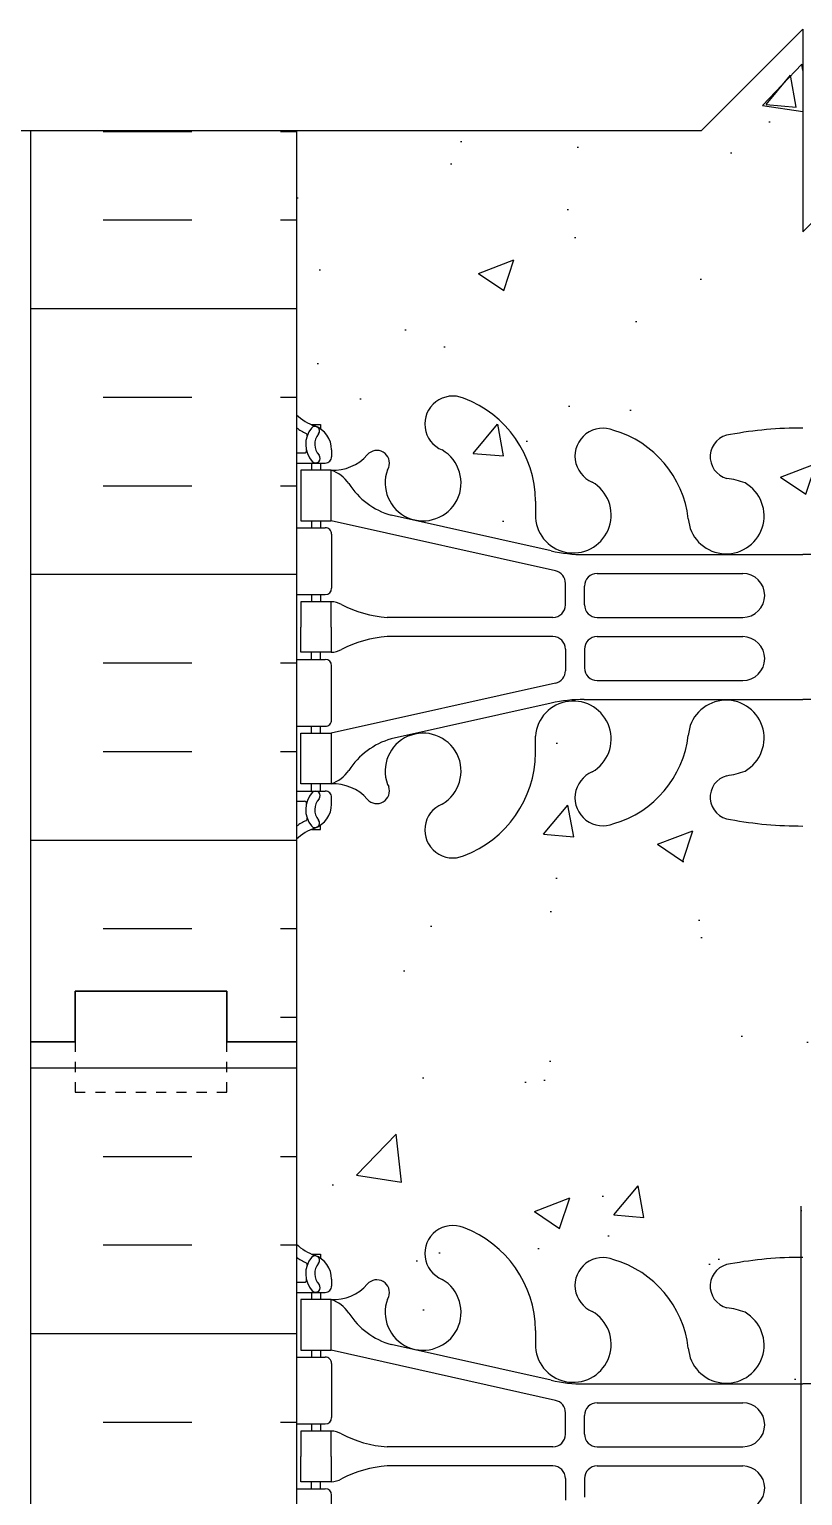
# Model space of a CAD drawing. Header units: inches. Extents: x -37.8 to 19, y 208.1 to 260.6.
# Drawn here: x -16.39 to -8.75, y 246.08 to 260.56 of the extents above; entities that cross this region are included whole.
import ezdxf

# ---------------------------------------------------------------- set-up
doc = ezdxf.new("R2010")
doc.units = ezdxf.units.IN
doc.header["$LTSCALE"] = 0.5
doc.header["$MEASUREMENT"] = 0
doc.linetypes.add('DASHED2', pattern=[0.375, 0.25, -0.125])
for name, color, linetype in [('HATCH', 12, 'Continuous'), ('line25', 2, 'Continuous'), ('LINE3', 3, 'Continuous'), ('LINE50', 5, 'Continuous'), ('LINE9', 9, 'Continuous'), ('TEXT', 4, 'Continuous'), ('Web_Edge', 9, 'Continuous')]:
    doc.layers.add(name, color=color, linetype=linetype)
pattern_1 = [(50, (0, 0), (3.586300913003767, -0.3137606749129755), [0.375, -4.125]), (355, (0, 0), (-0.693756668065, 3.760960668500059), [0.3, -3.3]), (100.4514, (0.2988584, -0.0261467), (2.892546908570108, 3.447197710304768), [0.31870095, -3.50571056]), (46.18420000000001, (0, 1), (5.336205243128222, -0.8275950716450904), [0.5625, -6.1875]), (96.6356, (0.444683725, 0.931033465), (4.673313527743517, 4.870589354502209), [0.47805144, -5.258565]), (351.1842, (0, 1), (4.673309725668136, 4.870593004626623), [0.45, -4.95]), (21, (0.5, 0.75), (2.984535260592308, -2.013094453326694), [0.375, -4.125]), (326.0000000000001, (0.5, 0.75), (1.216576659607909, 3.625750225234265), [0.3, -3.3]), (71.4514, (0.748711165, 0.58224197), (4.20111314290745, 1.612652483549762), [0.31870095, -3.50571056]), (37.50000000000001, (0, 0), (0.06079927658645334, 1.664469269156557), [0, -3.26, 0, -3.35, 0, -3.3125]), (7.499999999999999, (0, 0), (1.315347687210743, 1.972058559411801), [0, -1.91, 0, -3.185, 0, -1.2625]), (327.5, (-1.115, 0), (2.669112180862045, -0.112774358671899), [0, -1.25, 0, -3.9, 0, -5.175]), (317.5, (-1.615, 0), (2.915930846711931, 0.5005249116615882), [0, -1.625, 0, -2.59, 0, -3.675])]

# ---------------------------------------------------------------- blocks, each defined once
blk = doc.blocks.new('10 web')
at = {"layer": 'Web_Edge'}
for p, q in [((4.653997003116729, -3.986339095845096), (4.653997003116729, -4.521339095845121)), ((2.343751159448857, -4.684735308827669), (2.343751159448402, -4.472447455898987)), ((2.156251249450179, -4.683868073879296), (2.156251249449269, -4.499869773879141)), ((4.999999999999545, -4.583839095845178), (4.716497003116729, -4.583839095845121)), ((4.76399700302909, -4.583839095845121), (4.763997003024542, -4.653839095845058)), ((4.853997003140194, -4.583839095845065), (4.853997003140194, -4.653839095845058)), ((2.031251249450179, -4.808868073879069), (0.5917514694488091, -4.808868073879012)), ((2.468751159448857, -4.809735308827669), (4.106272903247827, -4.809735308827669)), ((2.031251249450179, -4.998810117811047), (0.5917514694488091, -4.998810117811104)), ((2.468751159448857, -4.997942882862446), (4.106272903247827, -4.997942882862446)), ((2.156251249450179, -5.12381011781082), (2.156251249449269, -5.307808417810975)), ((2.343751159448857, -5.122942882862446), (2.343751159448402, -5.335230735791129)), ((4.76399700302909, -5.223839095844994), (4.763997003024542, -5.153839095845058)), ((4.853997003140194, -5.223839095845051), (4.853997003140194, -5.153839095845058)), ((4.653997003116729, -5.821339095845019), (4.653997003116729, -5.286339095844994)), ((4.999999999999545, -5.223839095844937), (4.716497003116729, -5.223839095844994)), ((2.031251249449269, -5.432808417810975), (0.5917514694488091, -5.432808417811032)), ((2.441433711694117, -5.457209246391074), (4.658997003124568, -5.953839095844899)), ((-2.157925096423241, -5.619441932862571), (-4.113882823730819e-06, -5.619441932862514)), ((2.157916868657594, -5.619441932862571), (-4.113882823730819e-06, -5.619441932862514)), ((2.484787327262893, -5.65548984918928), (4.065582903249378, -6.00844906188911)), ((4.999999999999545, -5.883839095844905), (4.716497003116729, -5.883839095845019)), ((4.763997003076383, -5.953839095844899), (4.763997003071836, -5.883839095845019)), ((4.853997003139739, -5.953839095844899), (4.853997003139739, -5.883839095844962)), ((2.640326912714499, -6.147498939374543), (2.640836803785533, -5.982511116583851)), ((4.101538480200816, -6.457973122702754), (4.08982827423506, -6.479319014377893)), ((4.763997003114582, -6.523839095844835), (4.763997003110035, -6.453839095844899)), ((4.853997003139739, -6.523839095844835), (4.853997003139739, -6.453839095844899)), ((4.653997003120367, -6.65383909586393), (4.653997003116729, -6.586339095847734)), ((4.999999999999545, -6.523839095844949), (4.716497003116729, -6.523839095844892)), ((4.999999999999545, -6.623839095844858), (4.922121466730914, -6.623839095844971)), ((4.763997003139139, -6.902688307551955), (4.76399700313641, -6.86096224762781)), ((4.853997003139739, -6.902688307545077), (4.763997003139139, -6.902688307551955))]:
    blk.add_line(p, q, dxfattribs=at)
for points in [[(4.658997003039531, -4.903839095845058), (4.658997003039531, -4.653839095845058), (4.958997003039713, -4.653839095845058), (4.958997003039713, -4.903839095845058)], [(4.658997003039531, -4.903839095845058), (4.658997003039531, -5.153839095845058), (4.958997003039713, -5.153839095845058), (4.958997003039713, -4.903839095845058)]]:
    blk.add_lwpolyline(points, dxfattribs=at)
blk.add_lwpolyline([(4.95899700312475, -5.953839095844899), (4.658997003124568, -5.953839095844899), (4.658997003124568, -6.453839095844899), (4.95899700312475, -6.453839095844899)], close=True, dxfattribs=at)
for centre, radius, start, end in [((0.5917514694488091, -4.591868923879076), 0.2169991499999639, 90, 270), ((4.716497003116729, -4.521339095845121), 0.0625, 180, 269.9999999999739), ((2.031251249450179, -4.683868073879069), 0.125, 270, 359.9999999998958), ((2.468751159448857, -4.684735308827669), 0.125, 180, 270), ((4.017522083625408, -3.642884292897918), 1.170221347164698, 274.3495487562789, 297.3634518219287), ((4.663119758126413, -4.872522755234513), 0.218722518258797, 91.08004634494158, 119.5062534114404), ((0.5917514694488091, -5.215809267811039), 0.2169991499999639, 90, 270), ((2.031251249450179, -5.123810117811047), 0.125, 1.042204158021965e-10, 90), ((2.468751159448857, -5.122942882862446), 0.125, 90, 180), ((4.017522083625408, -6.164793898792198), 1.170221347164698, 62.63654817807128, 85.65045124372111), ((4.663119758126413, -4.935155436455602), 0.218722518258797, 240.4937465885596, 268.9199536550584), ((2.031251249449269, -5.307808417810975), 0.125, 270, 0), ((2.468751159448402, -5.335230735791129), 0.125, 180, 257.3767299034032), ((4.716497003116729, -5.286339095844994), 0.0625, 90.00000000002606, 180), ((0.7559527919820539, -6.001813325529554), 0.375, 4.244842598599332, 240.0684708686232), ((2.266865484347818, -6.010268138001663), 0.375, 4.244842598599332, 240.0684708686232), ((2.157916868657594, -7.119441932862571), 1.5, 77.41347952921645, 90), ((4.716497003116729, -5.821339095845019), 0.0625, 180, 270.000000000026), ((2.157034858858424, -5.854000851922251), 1.034103379311961, 186.6668550684448, 253.6635108494749), ((3.750002390996087, -6.327407514724257), 0.375, 339.6242722524705, 240.0684708686232), ((3.858286758964368, -6.722465284659165), 0.7434990637615071, 32.79191652781028, 73.81071145749713), ((3.731894303653007, -6.141151518912011), 1.091585845779813, 180.3331688975579, 249.4825403378073), ((0.8626969574092982, -5.546126778226096), 0.8341443637323576, 249.372905505498, 262.1063016333885), ((0.6939468220375602, -6.585588239079073), 0.22, 275.1834652813328, 75.73960356957022), ((1.972959070763864, -6.59080260471319), 0.2769683423152065, 247.3199799270805, 67.31997992911278), ((4.78140565428248, -6.111235233324635), 0.3638149041640656, 214.9775137481754, 250.3387412734571), ((4.207006970636485, -6.522840883704191), 0.125, 159.6242722523973, 318.9873219215129), ((4.634342587612082, -6.894484112342298), 0.4413341939712527, 86.79759754468866, 138.9873219214737), ((3.456095977412133, -6.907941981435556), 0.2769683423152065, 247.3199799270805, 67.31997992911278), ((4.716497003116729, -6.586339095844892), 0.0625, 90, 180.0000000026055), ((4.903997003120367, -6.653839095844887), 0.25, 180.000000004361, 250.5287793646984), ((4.81152600413634, -6.570005769527995), 0.04500000000006049, 42.46086784301984, 222.4608678427133), ((4.660289594665301, -6.708398502177999), 0.16, 320.0000771989565, 42.46086784275256), ((4.660289594665301, -6.708398502177999), 0.25, 320.1145119962654, 42.46086784279177), ((4.921917470907374, -6.643421555051248), 0.01958352171754351, 89.40315581227276, 195.4900999373064), ((0.01717789239137346, -3.092072909432034), 3.777410353861612, 269.7393823425112, 280.6275482201492), ((4.916079213669491, -6.797928268316923), 0.02103171283708721, 163.4640040446232, 243.9957276596917), ((4.818055965720305, -6.839295195516854), 0.04500919725254051, 141.4480006460014, 319.1878992020149), ((4.653997003110362, -7.360945877027859), 0.5, 46.21088882961905, 70.52877936469841), ((4.653997003110362, -7.360945877027859), 0.6, 54.78321604785479, 65.07477071452507)]:
    blk.add_arc(centre, radius, start, end, dxfattribs=at)
for points in [[(2.156251159448857, -4.678868203879006), (2.156251339448772, -4.50486991387902)], [(2.156251159448857, -5.12880998781111), (2.156251339448772, -5.302808277811096)]]:
    blk.add_open_spline(points, degree=1, dxfattribs=at)

msp = doc.modelspace()

# ---------------------------------------------------------------- hatches: boundary and pattern name
at = {"layer": 'HATCH'}
h = msp.add_hatch(dxfattribs=at)
h.set_pattern_fill('AR-CONC', color=256, scale=0.5, style=0)
h.set_pattern_definition(pattern_1)
h.paths.add_polyline_path([(-5.898951847049034, 259.5596917405163), (-7.749089906623908, 259.5596917405163), (-8.749089906623908, 258.5596917405163), (-8.749089906623908, 260.5596917405163), (-9.749089906623917, 259.5596917405163), (-13.74908990662391, 259.5596917405163), (-13.74908990662391, 256.7520135488264, 0.0884161506870472), (-13.60308690976365, 256.6547018563714), (-13.51308690976305, 256.6547018563783), (-13.51308690976032, 256.6129757964541, -0.2490694201798088), (-13.40308690974427, 256.4058526446847), (-13.40308690974064, 256.338352644674, -0.4142135623864142), (-13.46558690974064, 256.2758526446712), (-13.51308690973849, 256.2758526446713), (-13.51308690973394, 256.2058526446712), (-13.40808690974848, 256.2058526446712, -0.1555286049727385), (-13.23239396470415, 256.071807461744, 0.1809141486824415), (-12.81467280987329, 255.7604626107154), (-11.2338772338868, 255.4075033980156, 0.05497433642744872), (-10.90700677528186, 255.3714554816889), (-8.749085792741084, 255.3714554816888), (-6.591164810200667, 255.3714554816889, 0.05497433642746922), (-6.264294351595598, 255.4075033980155), (-5.898951847049034, 255.4890768821076), (-5.898951847049034, 256.536633073859, 0.1574316367884921), (-6.108754766143761, 255.8995124882009), (-6.108244875072728, 255.7345246654102, -1.66138205945751), (-6.669327959409875, 256.0872650516887, 0.9983685832044746), (-6.882082187622061, 256.5987146297975, 0.0008163743263181086), (-6.882917256788152, 256.5983672553865, 0.3009499255530597), (-7.6191575674384, 255.7260698529388, -1.661382059457955), (-8.18024065177611, 256.0788102392164, -0.05561716192562795), (-8.00094244210326, 256.1243808175786, 0.8432432356328314), (-8.035258917474115, 256.5567021006279, 0.0475443616506107), (-8.749085792740411, 256.6214577347046, 0.04754436165067467), (-9.462912668007677, 256.5567021006279, 0.8432432356346035), (-9.497229143378329, 256.1243808175785, -0.05561716192547263), (-9.317930933705997, 256.0788102392163, -1.661382059455914), (-9.87901401804371, 255.7260698529381, 0.3009499255532276), (-10.61525432869441, 256.5983672553861, 1.001682975826881), (-10.82798357451612, 256.0869073342775, -0.000840780393550839), (-10.82884362607164, 256.0872650516883, -1.661382059455689), (-11.38992671040944, 255.7345246654102), (-11.38941681933841, 255.8995124882009, 0.3112229933561124), (-12.0983912353426, 256.915506632108, 1.001568512821325), (-12.31117896739557, 256.4040709294654, -1.001568512879185), (-12.09839123531837, 256.9155066320989, -0.3112229933496286), (-11.38941681933841, 255.8995124882008), (-11.38992671040944, 255.7345246654102, 1.661382059455623), (-10.82884362607166, 256.0872650516884, -1), (-10.61525432868959, 256.5983672553846, -0.3009499255519153), (-9.879014018043675, 255.726069852938, 1.661382059457438), (-9.31793093370653, 256.0788102392166, 0.05561716192540458), (-9.497229143378702, 256.1243808175785, -0.8432432356333527), (-9.462912668007991, 256.5567021006279, -0.04754436165068372), (-8.749085792740594, 256.6214577347046, -0.04754436165062154), (-8.035258917474135, 256.5567021006279, -0.8432432356327483), (-8.000942442103371, 256.1243808175786, 0.05561716192559932), (-8.180240651776122, 256.0788102392164, 1.661382059458045), (-7.619157567438396, 255.7260698529389, -0.3009499255517323), (-6.882917256792435, 256.5983672553847, -1), (-6.669327959409704, 256.0872650516887, 1.661382059458288), (-6.108244875072728, 255.7345246654102), (-6.108754766143761, 255.8995124882009, -0.1574316367885121), (-5.898951847049034, 256.536633073859)])
h = msp.add_hatch(dxfattribs=at)
h.set_pattern_fill('INSUL', color=256, scale=7, style=0)
h.set_pattern_definition([(0, (-2939.910671618108, -146.4498223221954), (0, 2.625), []), (0, (-2939.910671618108, -145.5748223221954), (0, 2.625), [0.875, -0.875]), (0, (-2939.910671618108, -144.6998223221954), (0, 2.625), [0.875, -0.875])])
h.paths.add_polyline_path([(-13.74908990662391, 259.5596917405163), (-16.3740899066239, 259.5596917405163), (-16.37408990662391, 250.5596917405163), (-15.93658990662391, 250.5596917405163), (-15.93658990662391, 251.0596917405163), (-14.43658990662391, 251.0596917405163), (-14.43658990662391, 250.5596917405163), (-13.74908990662391, 250.5596917405163)])
h = msp.add_hatch(dxfattribs=at)
h.set_pattern_fill('AR-CONC', color=256, scale=0.5, style=0)
h.set_pattern_definition(pattern_1)
h.paths.add_polyline_path([(-5.898951847049034, 252.7750722154838, -0.1574316367885121), (-6.108754766143762, 253.4121928011419), (-6.108244875072729, 253.5771806239326, 1.661382059455379), (-6.669327959410597, 253.2244402376544, -1), (-6.882917256792462, 252.713338033958, -0.3009499255519532), (-7.619157567438496, 253.5856354364047, 1.661382059457446), (-8.18024065177564, 253.2328950501261, 0.05561716192538452), (-8.000942442103534, 253.1873244717642, -0.843243235632439), (-8.035258917473959, 252.7550031887149, -0.04754436165066845), (-8.74908579274112, 252.6902475546381, -0.04754436165065921), (-9.462912668008144, 252.7550031887149, -0.843243235632648), (-9.497229143378798, 253.1873244717642, 0.05561716192559873), (-9.31793093370605, 253.2328950501264, 1.661382059457931), (-9.879014018043765, 253.5856354364039, -0.3009499255517529), (-10.61525432868973, 252.713338033958, -1), (-10.82884362607247, 253.224440237654, 1.661382059458373), (-11.38992671040944, 253.5771806239326), (-11.38941681933841, 253.4121928011419, -0.311222993349704), (-12.09839123531872, 252.3961986572437, -1), (-12.31198053272074, 252.9073008609317, 2.155403933985514), (-12.85062838682406, 253.1017186178125), (-12.83891818085897, 253.0803727261385, -0.8344002603933831), (-13.05042238957886, 252.9548283128023, -4.284473532082922e-06), (-13.05041742613913, 252.9548226056679, 0.2317403101389289), (-13.40808690974858, 253.1058526446715), (-13.51308690973394, 253.1058526446715), (-13.51308690973849, 253.0358526446715), (-13.46558690974064, 253.0358526446715, -0.4142135623864142), (-13.40308690974064, 252.9733526446687), (-13.40308690974427, 252.9058526446525, -0.2490694201739154), (-13.51308690976032, 252.6987294928886), (-13.51308690976305, 252.6570034329645), (-13.60308690976359, 252.6570034329714, 0.08841615068705504), (-13.74908990662391, 252.5596917405164), (-13.74908990662391, 250.5596917405163), (-13.74908990662391, 248.5596917405163, 0.08841615068705283), (-13.6030869097636, 248.4623800480614), (-13.51308690976304, 248.4623800480682), (-13.51308690976032, 248.4206539881441, -0.2490694201798088), (-13.40308690974427, 248.2135308363746), (-13.40308690974064, 248.146030836364, -0.4142135623864142), (-13.46558690974064, 248.0835308363612), (-13.51308690973849, 248.0835308363612), (-13.51308690973394, 248.0135308363612), (-13.40808690974848, 248.0135308363612, -0.1555286049727198), (-13.23239396470416, 247.879485653434, 0.1809141486824537), (-12.81467280987329, 247.5681408024054), (-11.2338772338868, 247.2151815897056, 0.05497433642744872), (-10.90700677528186, 247.1791336733789), (-8.749085792741084, 247.1791336733788), (-6.591164810200666, 247.1791336733789, 0.05497433642746923), (-6.264294351595597, 247.2151815897055), (-5.898951847049034, 247.2967550737976), (-5.898951847049034, 247.5571460753858), (-6.108300052229284, 247.5600567859989), (-6.108244875072727, 247.5422028571001, -1.661382059457529), (-6.669327959409879, 247.8949432433787, 1.000989991050762), (-6.883422783536328, 248.4058335999377, -0.0004947505993981437), (-6.882917256792322, 248.4060454470747, 0.3009499255517616), (-7.619157567438395, 247.5337480446289, -1.661382059458047), (-8.180240651776147, 247.8864884309063, -0.05561716192564151), (-8.000942442103259, 247.9320590092686, 0.8432432356328396), (-8.035258917474115, 248.3643802923178, 0.0475443616506109), (-8.749085792740411, 248.4291359263946, 0.04754436165067605), (-9.462912668007696, 248.3643802923179, 0.8432432356343377), (-9.497229143378764, 247.9320590092685, -0.0556171619255862), (-9.317930933706052, 247.8864884309063, -1.661382059456031), (-9.879014018043712, 247.533748044628, 0.3009499255532251), (-10.6152543286944, 248.4060454470761, 1.000315800452093), (-10.82868222394144, 247.8948758533822, -0.0001578753201909179), (-10.82884362607201, 247.8949432433785, -1.661382059456739), (-11.38992671040944, 247.5422028571001), (-11.38941681933841, 247.7071906798908, 0.3112229933561124), (-12.0983912353426, 248.7231848237979, 0.9990515936412072), (-12.31246530265389, 248.2122857456805, -0.9990515936994956), (-12.09839123531867, 248.723184823789, -0.311222993349702), (-11.38941681933841, 247.7071906798908), (-11.38992671040944, 247.5422028571001, 1.661382059456161), (-10.82884362607181, 247.8949432433784, -1), (-10.6152543286896, 248.4060454470747, -0.3009499255519233), (-9.879014018043675, 247.533748044628, 1.66138205945746), (-9.317930933706526, 247.8864884309066, 0.05561716192533214), (-9.497229143378458, 247.9320590092685, -0.8432432356332864), (-9.462912668008187, 248.3643802923178, -0.04754436165066054), (-8.749085792741143, 248.4291359263946, -0.04754436165068605), (-8.035258917473717, 248.3643802923178, -0.843243235632047), (-8.000942442103373, 247.9320590092686, 0.05561716192559826), (-8.18024065177612, 247.8864884309063, 1.661382059458014), (-7.619157567438397, 247.5337480446288, -0.3009499255517406), (-6.882917256792426, 248.4060454470747, -1), (-6.669327959409705, 247.8949432433787, 1.661382059458314), (-6.108244875072727, 247.5422028571001), (-6.108300052229286, 247.5600567859989), (-6.294858715331119, 247.5626506380944, -0.9806913635521061), (-6.669716194510443, 247.5699598785179, -1), (-6.294716194510443, 247.5699598785179, -0.00974843269534803), (-6.294858715331119, 247.5626506380944), (-6.108300052229285, 247.5600567859989), (-6.10875476614376, 247.7071906798908, -0.157431636788512), (-5.898951847049034, 248.344311265549)])
h = msp.add_hatch(dxfattribs=at)
h.set_pattern_fill('INSUL', color=256, scale=7, style=0)
h.set_pattern_definition([(0, (-2939.910671618108, -164.4498223221954), (0, 2.625), []), (0, (-2939.910671618108, -163.5748223221954), (0, 2.625), [0.875, -0.875]), (0, (-2939.910671618108, -162.6998223221954), (0, 2.625), [0.875, -0.875])])
h.paths.add_polyline_path([(-16.37408990662391, 232.5596917405163), (-15.93658990662391, 232.5596917405163), (-15.93658990662391, 233.0596917405163), (-14.43658990662391, 233.0596917405163), (-14.43658990662391, 232.5596917405163), (-13.74908990662391, 232.5596917405163), (-13.74908990662391, 250.5596917405163), (-14.43658990662391, 250.5596917405163), (-14.43658990662391, 251.0596917405163), (-15.93658990662391, 251.0596917405163), (-15.93658990662391, 250.5596917405163), (-16.37408990662391, 250.5596917405163)])

# ---------------------------------------------------------------- linework, layer by layer
at = {"layer": 'line25'}
for p, q in [((-13.74908990662391, 259.5596917405163), (-13.74908990662391, 250.5596917405163)), ((-13.74908990662391, 250.5596917405163), (-13.74908990662391, 232.5596917405163))]:
    msp.add_line(p, q, dxfattribs=at)
at = {"layer": 'LINE3'}
msp.add_line((-8.766267799015285, 248.9350699766088), (-8.766267799015285, 227.6041935035607), dxfattribs=at)
at = {"layer": 'LINE50'}
for p, q in [((-16.37408990662391, 250.5596917405163), (-16.37408990662391, 259.5596917405163)), ((-16.37408990662391, 232.5596917405163), (-16.37408990662391, 250.5596917405163))]:
    msp.add_line(p, q, dxfattribs=at)
for points in [[(-16.37408990662391, 250.5596917405163), (-15.93658990662391, 250.5596917405163), (-15.93658990662391, 251.0596917405163), (-14.43658990662391, 251.0596917405163), (-14.43658990662391, 250.5596917405163), (-13.74908990662391, 250.5596917405163)], [(-13.74908990662391, 250.5596917405163), (-14.43658990662391, 250.5596917405163), (-14.43658990662391, 251.0596917405163), (-15.93658990662391, 251.0596917405163), (-15.93658990662391, 250.5596917405163), (-16.37408990662391, 250.5596917405163)]]:
    msp.add_lwpolyline(points, dxfattribs=at)
at = {"layer": 'LINE9'}
msp.add_lwpolyline([(-19.42828984831249, 259.5596917405163), (-9.749089906623908, 259.5596917405163), (-8.749089906623908, 260.5596917405163), (-8.749089906623908, 258.5596917405163), (-7.749089906623908, 259.5596917405163), (1.930110035064672, 259.5596917405163)], dxfattribs=at)
at = {"layer": 'LINE9', "linetype": 'DASHED2', "ltscale": 0.15}
msp.add_lwpolyline([(-15.93658990662391, 250.5596917405163), (-15.93658990662391, 250.5596917405163), (-15.93658990662391, 250.0596917405163), (-14.43658990662391, 250.0596917405163), (-14.43658990662391, 250.5596917405163), (-14.43658990662391, 250.5596917405163)], dxfattribs=at)
msp.add_lwpolyline([(-15.93658990662391, 250.5596917405163), (-15.93658990662391, 250.5596917405163), (-15.93658990662391, 250.0596917405163), (-14.43658990662391, 250.0596917405163), (-14.43658990662391, 250.5596917405163), (-14.43658990662391, 250.5596917405163)], dxfattribs=at)
at = {"layer": 'TEXT'}
msp.add_lwpolyline([(-14.74766100950217, 254.2462484341295, 0, 0.36, 0), (-15.82766100950209, 254.2462484341295, 0, 0, 0), (-20.77533063132569, 254.2462484341295, 0, 0, 0)], format="xyseb", dxfattribs=at)
at = {"layer": 'Web_Edge'}
for p, q in [((-13.60308690976365, 256.6547018563714), (-13.51308690976305, 256.6547018563783)), ((-13.51308690976305, 256.6547018563783), (-13.51308690976032, 256.6129757964541)), ((-13.74908990662345, 256.3758526446712), (-13.67121137335482, 256.3758526446713)), ((-13.40308690974427, 256.4058526446902), (-13.40308690974064, 256.338352644674)), ((-13.74908990662345, 256.2758526446713), (-13.46558690974064, 256.2758526446712)), ((-13.60308690976365, 256.2758526446711), (-13.60308690976365, 256.2058526446712)), ((-13.51308690973849, 256.2758526446711), (-13.51308690973394, 256.2058526446712)), ((-12.85062838682472, 256.2099866715291), (-12.83891818085897, 256.2313325632042)), ((-11.38941681933841, 255.8995124882009), (-11.38992671040944, 255.7345246654102)), ((-13.60308690976365, 255.7058526446712), (-13.60308690976365, 255.6358526446713)), ((-13.51308690970029, 255.7058526446712), (-13.51308690969574, 255.6358526446713)), ((-11.19052361831803, 255.2092227952174), (-13.40808690974848, 255.7058526446712)), ((-11.2338772338868, 255.4075033980156), (-12.81467280987329, 255.7604626107154)), ((-13.74908990662345, 255.6358526446712), (-13.46558690974064, 255.6358526446713)), ((-13.40308690974064, 255.5733526446713), (-13.40308690974064, 255.0383526446713)), ((-10.9070067752815, 255.3714554816889), (-8.749085792741084, 255.3714554816888)), ((-6.591164810200667, 255.3714554816889), (-8.749085792741084, 255.3714554816888)), ((-11.09284106607276, 254.8749564316888), (-11.09284106607231, 255.0872442846174)), ((-10.78034115607318, 255.1848219666373), (-9.340841376072717, 255.1848219666373)), ((-13.74908990662345, 254.9758526446712), (-13.46558690974064, 254.9758526446713)), ((-13.6030869097641, 254.9758526446714), (-13.6030869097641, 254.9058526446714)), ((-13.513086909653, 254.9758526446713), (-13.51308690964845, 254.9058526446714)), ((-10.90534115607409, 254.8758236666371), (-10.90534115607318, 255.0598219666373)), ((-11.21784106607276, 254.7499564316888), (-12.85536280987174, 254.7499564316888)), ((-10.78034115607409, 254.7508236666374), (-9.340841376072717, 254.7508236666374)), ((-11.21784106607276, 254.561748857654), (-12.85536280987174, 254.561748857654)), ((-10.78034115607409, 254.5608816227054), (-9.340841376072717, 254.5608816227053)), ((-13.6030869097641, 254.3358526446714), (-13.6030869097641, 254.4058526446714)), ((-13.513086909653, 254.3358526446714), (-13.51308690964845, 254.4058526446714)), ((-11.09284106607276, 254.436748857654), (-11.09284106607231, 254.2244610047253)), ((-10.90534115607409, 254.4358816227056), (-10.90534115607318, 254.2518833227055)), ((-13.74908990662345, 254.3358526446715), (-13.46558690974064, 254.3358526446714)), ((-13.40308690974064, 253.7383526446714), (-13.40308690974064, 254.2733526446714)), ((-11.19052361831803, 254.1024824941254), (-13.40808690974848, 253.6058526446715)), ((-10.78034115607318, 254.1268833227055), (-9.340841376072717, 254.1268833227054)), ((-10.9070067752815, 253.9402498076539), (-8.749085792741084, 253.9402498076539)), ((-6.591164810200667, 253.9402498076539), (-8.749085792741084, 253.9402498076539)), ((-11.2338772338868, 253.9042018913271), (-12.81467280987329, 253.5512426786273)), ((-13.74908990662345, 253.6758526446715), (-13.46558690974064, 253.6758526446714)), ((-13.60308690976365, 253.6058526446715), (-13.60308690976365, 253.6758526446715)), ((-13.51308690970029, 253.6058526446715), (-13.51308690969574, 253.6758526446714)), ((-11.38941681933841, 253.4121928011419), (-11.38992671040944, 253.5771806239326)), ((-13.60308690976365, 253.0358526446716), (-13.60308690976365, 253.1058526446715)), ((-13.51308690973849, 253.0358526446716), (-13.51308690973394, 253.1058526446715)), ((-12.85062838682472, 253.1017186178137), (-12.83891818085897, 253.0803727261385)), ((-13.74908990662345, 253.0358526446715), (-13.46558690974064, 253.0358526446715)), ((-13.74908990662345, 252.9358526446716), (-13.67121137335482, 252.9358526446715)), ((-13.40308690974427, 252.9058526446525), (-13.40308690974064, 252.9733526446687)), ((-13.60308690976365, 252.6570034329714), (-13.51308690976305, 252.6570034329645)), ((-13.51308690976305, 252.6570034329645), (-13.51308690976032, 252.6987294928886))]:
    msp.add_line(p, q, dxfattribs=at)
for points in [[(-13.70808690974866, 255.7058526446712), (-13.40808690974848, 255.7058526446712), (-13.40808690974848, 256.2058526446712), (-13.70808690974866, 256.2058526446712)], [(-13.70808690974866, 253.6058526446715), (-13.40808690974848, 253.6058526446715), (-13.40808690974848, 253.1058526446715), (-13.70808690974866, 253.1058526446715)]]:
    msp.add_lwpolyline(points, close=True, dxfattribs=at)
for points in [[(-13.40808690966344, 254.6558526446714), (-13.40808690966344, 254.9058526446714), (-13.70808690966362, 254.9058526446714), (-13.70808690966362, 254.6558526446714)], [(-13.40808690966344, 254.6558526446714), (-13.40808690966344, 254.4058526446714), (-13.70808690966362, 254.4058526446714), (-13.70808690966362, 254.6558526446714)]]:
    msp.add_lwpolyline(points, dxfattribs=at)
for centre, radius, start, end in [((-12.20518588403604, 256.6599555302619), 0.2769683423152065, 67.31997992708067, 247.3199799291122), ((-12.48098421027692, 255.8931650677383), 1.091585845779813, 0.3331688975579535, 69.48254033780732), ((-13.40308690973427, 257.1129594258542), 0.5, 226.2108888296191, 250.5287793646983), ((-13.40308690973427, 257.1129594258542), 0.6, 234.7832160478549, 245.0747707145247), ((-13.40937950128921, 256.4604120510043), 0.25, 140.1145119962643, 222.4608678427926), ((-13.6651691202934, 256.5499418171432), 0.02103171283708721, 343.4640040446218, 63.99572765969121), ((-13.56714587234421, 256.5913087443432), 0.04500919725254051, 321.4480006460008, 139.1878992020144), ((-13.65308690974427, 256.4058526446712), 0.25, 4.360973023723161e-09, 70.52877936469812), ((-13.40937950128921, 256.4604120510043), 0.16, 140.0000771989569, 222.4608678427531), ((-10.72204897738777, 256.3428161535395), 0.2769683423152065, 67.31997992708067, 247.3199799291122), ((-10.90612476548233, 255.6060144007486), 1.034103379311961, 6.666855068444549, 73.66351084947522), ((-9.443036728661468, 256.3376017879054), 0.22, 95.18346528133289, 255.7396035695699), ((-8.766267799015282, 252.8440864582583), 3.777410353861612, 89.73938234251118, 100.627548220149), ((-13.67100737753128, 256.3954351038776), 0.01958352171754351, 269.4031558122728, 15.49009993730552), ((-12.95609687726039, 256.2748544325305), 0.125, 339.6242722523975, 138.9873219215124), ((-12.49909229762, 256.0794210635506), 0.375, 159.6242722524705, 60.06847086862393), ((-13.56061591076025, 256.3220193183543), 0.04500000000006049, 222.4608678430191, 42.46086784271362), ((-13.46558690974064, 256.3383526446712), 0.0625, 270, 2.605510395054913e-09), ((-13.38343249423599, 256.6464976611686), 0.4413341939712527, 266.7975975446886, 318.9873219214734), ((-13.53049556090639, 255.8632487821509), 0.3638149041640656, 34.97751374817411, 70.3387412734573), ((-11.01595539097173, 255.762281686828), 0.375, 184.2448425986003, 60.06847086862393), ((-9.611786864033206, 255.2981403270524), 0.8341443637323576, 69.37290550549774, 82.1063016333885), ((-12.60737666558828, 256.4744788334855), 0.7434990637615071, 212.7919165278111, 253.8107114574967), ((-9.505042698605962, 255.7538268743559), 0.375, 184.2448425986003, 60.06847086862393), ((-13.46558690974064, 255.5733526446713), 0.0625, 0, 90.00000000002606), ((-10.9070067752815, 256.8714554816889), 1.5, 257.4134795292164, 270), ((-11.21784106607231, 255.0872442846174), 0.125, 0, 77.37672990340316), ((-10.78034115607318, 255.0598219666373), 0.125, 90, 180), ((-9.340841376072717, 254.9678228166374), 0.2169991499999639, 270, 90), ((-13.46558690974064, 255.0383526446713), 0.0625, 270.000000000026, 0), ((-13.41220966475032, 254.6871689852819), 0.218722518258797, 60.49374658855989, 88.91995365505842), ((-12.76661199024932, 255.9168074476185), 1.170221347164698, 242.6365481780715, 265.650451243721), ((-11.21784106607276, 254.8749564316888), 0.125, 270, 0), ((-10.78034115607409, 254.8758236666374), 0.125, 180.0000000001042, 270), ((-12.76661199024932, 253.3948978417242), 1.170221347164698, 94.34954875627889, 117.3634518219284), ((-11.21784106607276, 254.436748857654), 0.125, 0, 90), ((-10.78034115607409, 254.4358816227054), 0.125, 90, 179.9999999998958), ((-9.340841376072717, 254.3438824727054), 0.2169991499999639, 270, 90), ((-13.41220966475032, 254.6245363040608), 0.218722518258797, 271.0800463449416, 299.5062534114401), ((-13.46558690974064, 254.2733526446714), 0.0625, 0, 89.99999999997395), ((-11.21784106607231, 254.2244610047253), 0.125, 282.6232700965969, 0), ((-10.78034115607318, 254.2518833227055), 0.125, 180, 270), ((-11.01595539097173, 253.5494236025148), 0.375, 299.9315291313761, 175.7551574013998), ((-10.9070067752815, 252.4402498076539), 1.5, 90, 102.5865204707836), ((-9.505042698605962, 253.5578784149869), 0.375, 299.9315291313761, 175.7551574013998), ((-13.46558690974064, 253.7383526446714), 0.0625, 269.9999999999739, 0), ((-12.60737666558828, 252.8372264558573), 0.7434990637615071, 106.1892885425032, 147.2080834721889), ((-12.49909229762, 253.2322842257922), 0.375, 299.9315291313761, 200.3757277475295), ((-10.90612476548233, 253.7056908885942), 1.034103379311961, 286.3364891505248, 353.3331449315554), ((-12.48098421027692, 253.4185402216044), 1.091585845779813, 290.5174596621926, 359.666831102442), ((-13.53049556090639, 253.4484565071918), 0.3638149041640656, 289.6612587265426, 325.0224862518259), ((-10.72204897738777, 252.9688891358032), 0.2769683423152065, 112.6800200708878, 292.6800200729193), ((-9.443036728661468, 252.9741035014374), 0.22, 104.26039643043, 264.8165347186671), ((-9.611786864033206, 254.0135649622903), 0.8341443637323576, 277.8936983666115, 290.6270944945022), ((-13.38343249423599, 252.6652076281741), 0.4413341939712527, 41.01267807852664, 93.20240245531143), ((-12.95609687726039, 253.0368508568122), 0.125, 221.0126780784876, 20.37572774760245), ((-13.67100737753128, 252.9162701854652), 0.01958352171754351, 344.5099000626944, 90.59684418772727), ((-13.40937950128921, 252.8512932383384), 0.25, 137.5391321572073, 219.8854880037357), ((-13.56061591076025, 252.9896859709884), 0.04500000000006049, 317.5391321572864, 137.5391321569809), ((-13.65308690974427, 252.9058526446715), 0.25, 289.4712206353018, 359.999999995639), ((-13.40937950128921, 252.8512932383384), 0.16, 137.5391321572469, 219.9999228010431), ((-13.46558690974064, 252.9733526446715), 0.0625, 359.9999999973945, 90), ((-12.20518588403604, 252.6517497590809), 0.2769683423152065, 112.6800200708878, 292.6800200729193), ((-13.6651691202934, 252.7617634721995), 0.02103171283708721, 296.0042723403088, 16.53599595537819), ((-8.766267799015282, 256.4676188310844), 3.777410353861612, 259.372451779851, 270.2606176574888), ((-13.40308690973427, 252.1987458634886), 0.6, 114.9252292854753, 125.2167839521451), ((-13.40308690973427, 252.1987458634886), 0.5, 109.4712206353018, 133.7891111703809), ((-13.56714587234421, 252.7203965449996), 0.04500919725254051, 220.8121007979856, 38.55199935399912)]:
    msp.add_arc(centre, radius, start, end, dxfattribs=at)
for points in [[(-10.90534106607276, 254.8808235366374), (-10.90534124607268, 255.0548218266374)], [(-10.90534106607276, 254.4308817527053), (-10.90534124607268, 254.2568834627053)]]:
    msp.add_open_spline(points, degree=1, dxfattribs=at)

# ---------------------------------------------------------------- block references
at = {"rotation": 180}
msp.add_blockref('10 web', (-8.749089906623908, 241.5596917405163), dxfattribs=at)

doc.saveas('drawing.dxf')
